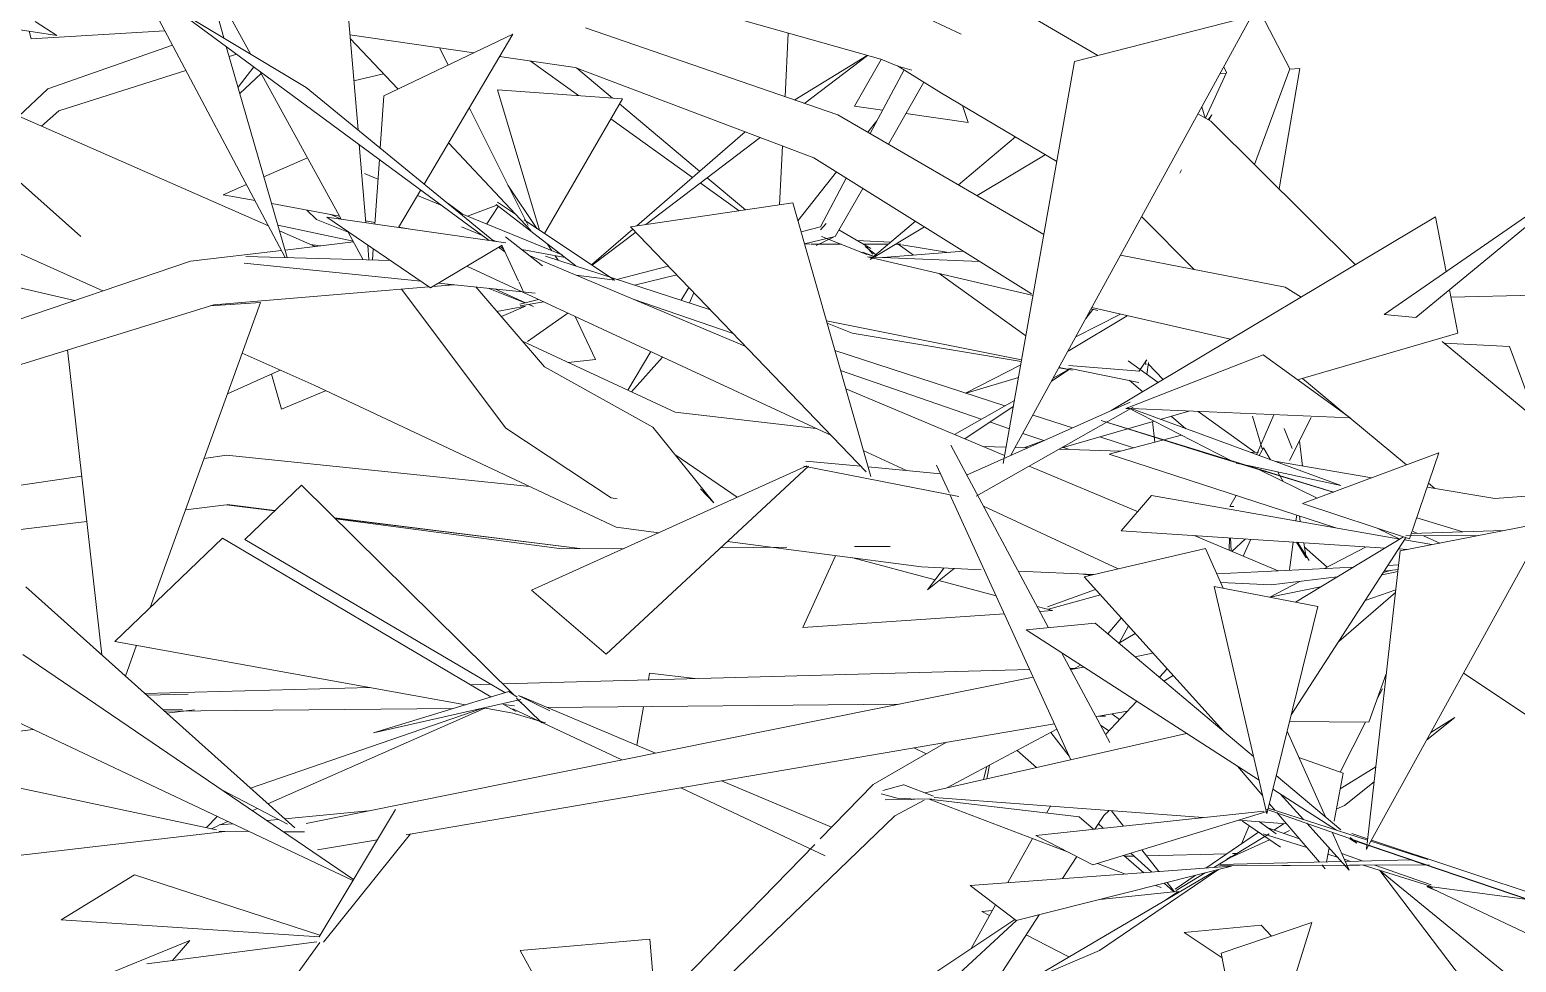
# Model space of a CAD drawing. Header units: millimetres. Extents: x 78096 to 288885, y -20632 to 149556.
# Drawn here: x 250125.2 to 250611.6, y 92259 to 92564.2 of the extents above; entities that cross this region are included whole.
import ezdxf

# ---------------------------------------------------------------- set-up
doc = ezdxf.new("R2010")
doc.units = ezdxf.units.MM
doc.layers.add('G-IMPT', color=8, linetype='Continuous', lineweight=9)
doc.layers.add('L-PLNT', color=71, linetype='Continuous', lineweight=9)

# ---------------------------------------------------------------- blocks, each defined once
blk = doc.blocks.new('ZZ-V - Tree Broadleaf 1 - 3dtree rotund SIMPLU-4826059-TOMH A-A')
at = {"layer": 'G-IMPT'}
for p, q in [((24779.29, 92436.23), (24814.74, 92425.15)), ((24779.29, 92436.23), (24855.36, 92412.84)), ((24814.74, 92425.15), (24855.21, 92412.79)), ((24889.82, 92425.67), (24845.16, 92409.05)), ((24889.82, 92425.67), (24880.27, 92397.54)), ((24785.86, 92400.18), (24795.79, 92411.74)), ((24877.09, 92397.46), (24795.79, 92411.74)), ((24880.27, 92397.54), (24845.16, 92409.05)), ((24882.61, 92404.42), (24897.66, 92399.82)), ((24882.62, 92404.46), (24897.7, 92399.83)), ((24785.86, 92400.18), (24872.23, 92394.53)), ((24841.49, 92339.89), (24878.95, 92397.73)), ((24878.3, 92398.19), (24842.88, 92376.85)), ((24887.47, 92395.63), (24878.6, 92397.19)), ((24879.05, 92398.48), (24902.65, 92398.61)), ((24911.07, 92400.27), (24880.86, 92399.27)), ((24876.68, 92394.24), (24879.44, 92394.06)), ((24876.4, 92386.84), (24871.22, 92385.8)), ((24851.04, 92381.77), (24834.52, 92378.47)), ((24865.75, 92377.35), (24875.73, 92380.86)), ((24802.91, 92352.79), (24799.88, 92350.96))]:
    blk.add_line(p, q, dxfattribs=at)
blk = doc.blocks.new('ZZ-V - Tree Broadleaf 1 - 3dtree rotund SIMPLU-4826034-TOMH A-A')
at = {"layer": 'G-IMPT'}
for p, q in [((24927.78, 92509.65), (24871.95, 92470.93)), ((24882.27, 92469.97), (24930.16, 92509.41)), ((24882.27, 92469.97), (24871.95, 92470.93)), ((24925.19, 92403.04), (24867.03, 92297.58)), ((24925.19, 92403.04), (24877.17, 92393.61)), ((24773.73, 92385.1), (24813.5, 92394.34)), ((24813.5, 92394.34), (24819.28, 92381.4)), ((24866.33, 92297.82), (24877.17, 92393.61)), ((24773.73, 92385.1), (24819.4, 92334.54)), ((24816.33, 92381.97), (24850.2, 92375.44)), ((24816.33, 92381.97), (24833.56, 92307.48)), ((24850.2, 92375.44), (24833.56, 92307.48)), ((24777.36, 92369.91), (24754.78, 92367.72)), ((24777.36, 92369.91), (24829.21, 92326.29)), ((24831, 92318.52), (24754.78, 92367.72)), ((24840.18, 92334.54), (24852.68, 92306.54)), ((24844, 92325.99), (24858.47, 92320.79)), ((24823.89, 92323.11), (24832.18, 92313.42)), ((24836.63, 92320.04), (24857.73, 92302.28)), ((24855.52, 92305.09), (24858.47, 92320.79)), ((24856.35, 92302.16), (24835.54, 92315.59)), ((24834.38, 92310.85), (24836.29, 92308.62)), ((24837.87, 92314.09), (24845.48, 92305.66)), ((24757.97, 92300.49), (24832.53, 92308.42)), ((24776.57, 92290.85), (24833.58, 92308.3)), ((24833.29, 92309.11), (24885.24, 92290.86)), ((24834.02, 92309.35), (24866.45, 92298.91)), ((24836.83, 92307.99), (24850.74, 92291.73)), ((24757.97, 92300.49), (24776.57, 92290.85)), ((24846.59, 92304.44), (24860.48, 92289.05)), ((24854.92, 92301.51), (24860.48, 92289.05)), ((24861.3, 92301.07), (24866.5, 92299.34)), ((24853.02, 92291.78), (24853.88, 92296.36)), ((25079.98, 92224.74), (24860.69, 92299.33)), ((24860.72, 92299.27), (25079.98, 92224.73)), ((24860.76, 92299.74), (24862.93, 92297.91)), ((24862.93, 92297.91), (24861.21, 92299.02)), ((24861.61, 92299.02), (24866.29, 92297.43)), ((24866.11, 92295.91), (24866.29, 92297.49)), ((24866.91, 92297.36), (24866.11, 92295.91)), ((24866.85, 92297.24), (24874.17, 92294.75)), ((24867.57, 92298.55), (24886.22, 92292.54)), ((24867.77, 92298.92), (25081.67, 92227.84)), ((24736.51, 92284.11), (24821.98, 92290.37)), ((24751.52, 92272.63), (24821.98, 92290.37)), ((24886.69, 92290.85), (24818.06, 92290.52)), ((24818.06, 92290.52), (24858.98, 92290.71)), ((24818.22, 92290.94), (24857.91, 92291.9)), ((24818.39, 92290.5), (24886.69, 92290.85)), ((24851.54, 92290.79), (24852.6, 92289.55)), ((24859.19, 92291.93), (24880.71, 92292.45)), ((24860.56, 92290.72), (24885.3, 92290.84)), ((24883.16, 92291.69), (25079.96, 92224.7)), ((24755.51, 92252.92), (24816.47, 92288.75)), ((24817.7, 92289.29), (24778.8, 92262.76)), ((24751.52, 92272.63), (24736.51, 92284.11)), ((24831.65, 92271.09), (24806.53, 92268.66)), ((24848.21, 92271.93), (24818.57, 92261.94)), ((24848.21, 92271.93), (24828.85, 92209.43)), ((24831.65, 92271.09), (24835.04, 92267.49)), ((24806.53, 92268.66), (24818.87, 92260.41)), ((24755.51, 92252.92), (24778.8, 92262.76)), ((24828.85, 92209.43), (24818.57, 92261.94))]:
    blk.add_line(p, q, dxfattribs=at)
blk = doc.blocks.new('ZZ-V - Tree Broadleaf 2 - 3dtree rotund SIMPLU-4826084-TOMH A-A')
at = {"layer": 'G-IMPT'}
for p, q in [((24841.05, 92551.36), (24818.87, 92594.11)), ((24707.21, 92554.47), (24623.36, 92578.23)), ((24723.25, 92567.51), (24733.57, 92562.75)), ((24778.27, 92555.69), (24750.5, 92571.85)), ((24404.63, 92567.35), (24437.59, 92562.25)), ((24428.52, 92563.65), (24429.17, 92561.15)), ((24429.17, 92561.15), (24472.94, 92563.84)), ((24430.48, 92566.9), (24437.59, 92562.25)), ((24693.19, 92536.35), (24610.65, 92564.79)), ((24676.91, 92563.06), (24675.88, 92542.31)), ((24475.43, 92559.15), (24434.67, 92544.84)), ((24574.03, 92556.64), (24533.54, 92562.52)), ((24533.64, 92561.33), (24549.17, 92544.77)), ((24562.79, 92558.27), (24565.61, 92552.62)), ((24496.5, 92556.14), (24494.03, 92555.35)), ((24607.23, 92551.82), (24582.48, 92555.41)), ((24592.48, 92553.96), (24608.33, 92542.58)), ((24679.06, 92541.22), (24702.77, 92555.73)), ((24682.38, 92540.08), (24702.88, 92555.69)), ((24698.66, 92539.12), (24707.33, 92554.42)), ((24712.79, 92552.23), (24707.21, 92554.47)), ((24479.84, 92550.84), (24438.3, 92537.62)), ((24496.93, 92545.32), (24502.08, 92552.02)), ((24497.51, 92543.29), (24504.48, 92549.79)), ((24544.55, 92549.7), (24534.81, 92547.38)), ((24685.26, 92522.27), (24607.23, 92551.82)), ((24607.69, 92551.64), (24619.42, 92541.79)), ((24714.85, 92551.04), (24703.74, 92530.21)), ((24727.08, 92543.44), (24712.74, 92552.35)), ((24712.79, 92552.23), (24717.39, 92550.87)), ((24813.42, 92535.22), (24820.29, 92550.13)), ((24818.2, 92549.75), (24820.18, 92549.88)), ((24820.29, 92550.13), (24819.44, 92552.02)), ((24829.45, 92520.08), (24841.05, 92551.36)), ((24837.55, 92512.04), (24844.28, 92551.44)), ((24841, 92551.23), (24844.28, 92551.44)), ((24434.67, 92544.84), (24425.14, 92535.82)), ((24581.77, 92544.49), (24595.55, 92498.57)), ((24581.77, 92544.49), (24622.67, 92541.55)), ((24721.35, 92547), (24709.69, 92526.75)), ((24764.82, 92520.99), (24727.08, 92543.44)), ((24572.58, 92538.66), (24591.84, 92500.07)), ((24597.18, 92497.48), (24622.67, 92541.55)), ((24621.7, 92539.87), (24647.94, 92517.81)), ((24707.79, 92537.82), (24698.66, 92539.12)), ((24735.81, 92533.81), (24733.97, 92539.34)), ((24812.25, 92538.89), (24813.39, 92535.25)), ((24438.3, 92537.62), (24432.61, 92532.54)), ((24618.89, 92535.01), (24645.64, 92515.82)), ((24760.58, 92497.14), (24693.19, 92536.35)), ((24703.01, 92530.64), (24705.97, 92534.39)), ((24735.81, 92533.81), (24715.43, 92536.72)), ((24815.21, 92534.19), (24811.01, 92536.63)), ((24814.38, 92534.67), (24815.5, 92536.29)), ((24814.62, 92534.53), (24815.5, 92536.29)), ((24862.57, 92487.26), (24815.21, 92534.19)), ((24662.85, 92530.75), (24627.38, 92499.98)), ((24630.3, 92500.4), (24667.72, 92528.91)), ((24751.27, 92529.05), (24732.69, 92513.37)), ((24565.75, 92527.1), (24592.67, 92498.4)), ((24675.09, 92526.12), (24674.13, 92506.86)), ((24519.61, 92522.22), (24505.4, 92516)), ((24756.57, 92477.72), (24685.26, 92522.27)), ((24738.7, 92509.87), (24761.04, 92523.24)), ((24538.26, 92517.09), (24542.7, 92515.26)), ((24648.16, 92514.01), (24660.85, 92504.9)), ((24650.41, 92515.73), (24662.93, 92505.21)), ((24680.12, 92501.59), (24692.73, 92517.6)), ((24695.94, 92515.6), (24687.44, 92499.68)), ((24805.1, 92517.16), (24805.64, 92518.34)), ((24499.67, 92513.5), (24492.04, 92510.15)), ((24492.04, 92510.15), (24502.47, 92508.23)), ((24555.61, 92509.94), (24563.59, 92506.65)), ((24585.22, 92513.32), (24594.71, 92499.13)), ((24701.32, 92512.23), (24692.25, 92496.49)), ((24507.93, 92507.23), (24530.06, 92503.16)), ((24519.47, 92505.11), (24522.58, 92502.09)), ((24565.62, 92507.23), (24570.28, 92503.9)), ((24569.09, 92504.38), (24603.21, 92490.32)), ((24572, 92503.19), (24581.56, 92506.72)), ((24582.07, 92506.33), (24578.27, 92500.6)), ((24581.33, 92506.9), (24607.43, 92486.84)), ((24581.85, 92507.72), (24587.4, 92504.01)), ((24509.98, 92500.15), (24534.55, 92494.98)), ((24532.93, 92497.94), (24522.58, 92502.09)), ((24527.28, 92503.67), (24530.61, 92502.16)), ((24538.67, 92501.57), (24541.72, 92501.01)), ((24549.49, 92499.58), (24553.31, 92498.88)), ((24590.5, 92501.95), (24620.09, 92482.16)), ((24687.44, 92499.68), (24681.13, 92498.05)), ((24687.51, 92498.71), (24689.31, 92500.75)), ((24718.57, 92501.46), (24703.69, 92488.91)), ((24703.69, 92488.91), (24721.55, 92499.6)), ((24809.74, 92485.67), (24792.58, 92502.96)), ((24626.1, 92498.86), (24612.61, 92487.16)), ((24612.77, 92487.06), (24627.02, 92497.91)), ((24692.25, 92496.49), (24682.26, 92494.07)), ((24686.05, 92493.49), (24691.7, 92496.31)), ((24702.68, 92490.62), (24687.83, 92496.53)), ((24703.93, 92492.57), (24693.5, 92498.66)), ((24710.45, 92494.61), (24699.42, 92495.2)), ((24523.84, 92493.42), (24520.67, 92493.89)), ((24589.72, 92492.18), (24603.95, 92489.56)), ((24597.46, 92490.09), (24651.47, 92472.48)), ((24598.18, 92493.95), (24599.61, 92491.81)), ((24600.71, 92490.15), (24601.68, 92488.72)), ((24682.27, 92494.07), (24683.98, 92493.96)), ((24694.39, 92493.92), (24684.3, 92493.92)), ((24705.55, 92489.83), (24700.88, 92491.25)), ((24704.3, 92490.27), (24701.22, 92491.31)), ((24709.64, 92493.92), (24701.62, 92493.92)), ((24705.85, 92490.32), (24702.15, 92493.22)), ((24704.63, 92490.7), (24702.56, 92493.09)), ((24704.79, 92489.74), (24702.88, 92489.82)), ((24702.88, 92489.82), (24757.04, 92477.19)), ((24739.6, 92488.32), (24705.07, 92489.73)), ((24707.91, 92489.62), (24734.25, 92491.66)), ((24713.83, 92493.92), (24712.07, 92493.92)), ((24717.92, 92490.39), (24712.95, 92493.97)), ((24729.39, 92491.28), (24714.11, 92493.78)), ((24839.58, 92479.87), (24785.67, 92490.35)), ((24637.7, 92486.8), (24620.9, 92482.45)), ((24607.5, 92483.87), (24620.21, 92482.21)), ((24640.45, 92483.94), (24626.61, 92480.58)), ((24754.68, 92463.92), (24726.29, 92484.36)), ((24844.81, 92476.65), (24839.58, 92479.87)), ((24590.77, 92474.74), (24578.77, 92479.56)), ((24580.98, 92479.33), (24590.98, 92474.8)), ((24589.09, 92474.33), (24595.25, 92475.87)), ((24589.24, 92473.75), (24596.95, 92475.08)), ((24626.15, 92476.01), (24658.94, 92464.71)), ((24641.89, 92475.6), (24644.39, 92479.84)), ((24644.6, 92474.72), (24646.08, 92478.08)), ((24921.16, 92477.29), (24893.78, 92476.61)), ((24581.62, 92471.97), (24590.98, 92473.63)), ((24583.07, 92470.28), (24590.98, 92473.63)), ((24591.61, 92462.1), (24604.84, 92471.41)), ((24592.22, 92474.23), (24593.59, 92473.61)), ((24593.59, 92473.61), (24592.31, 92474.12)), ((24613.83, 92456.2), (24607.23, 92470.3)), ((24768.51, 92459), (24787.86, 92470.57)), ((24771.06, 92463.66), (24785.61, 92471.09)), ((24776.6, 92472.63), (24774.3, 92469.59)), ((24776.04, 92472.76), (24778.28, 92472.24)), ((24821.69, 92462.84), (24776.29, 92473.22)), ((24753.29, 92456.1), (24689.42, 92468.92)), ((24697.82, 92464.81), (24689.64, 92468.15)), ((24697.82, 92464.81), (24753.19, 92455.55)), ((24938.39, 92422.73), (24890.91, 92462.1)), ((24912.95, 92460.5), (24891.58, 92461.55)), ((24921.92, 92436.39), (24912.95, 92460.5)), ((24613.83, 92456.2), (24604.92, 92455.26)), ((24624.49, 92446.15), (24631.96, 92458.8)), ((24635.76, 92457.03), (24625.66, 92445.6)), ((24692.19, 92459.2), (24747.79, 92441.07)), ((24788.14, 92455.8), (24797.99, 92448.69)), ((24794.26, 92456.13), (24791.65, 92452.25)), ((24793.95, 92454.45), (24793.79, 92455.81)), ((24493.46, 92444.95), (24510.74, 92452.74)), ((24507.85, 92451.44), (24511.15, 92439.92)), ((24694.06, 92452.6), (24740.09, 92436.74)), ((24734.96, 92445.25), (24753, 92454.45)), ((24768.89, 92452.97), (24763.09, 92449.12)), ((24763.63, 92450.1), (24768.65, 92452.96)), ((24765.49, 92453.5), (24769.99, 92452.75)), ((24769.99, 92452.75), (24765.57, 92453.64)), ((24791.63, 92448.74), (24768.62, 92453.38)), ((24768.62, 92453.38), (24791.6, 92448.73)), ((24768.62, 92453.37), (24791.63, 92448.74)), ((24768.77, 92454.27), (24791.84, 92452.43)), ((24794.83, 92455.29), (24794.32, 92451.34)), ((24799.58, 92449.64), (24794.76, 92454.78)), ((24511.15, 92439.92), (24525.57, 92446.01)), ((24752.26, 92450.29), (24735.18, 92445.18)), ((24788.48, 92449.49), (24792.94, 92445.67)), ((24859.81, 92437.84), (24845.16, 92449.99)), ((24731.34, 92431.68), (24750.94, 92442.86)), ((24750.57, 92440.8), (24734.7, 92430.26)), ((24757.04, 92438.05), (24769.93, 92433.85)), ((24802.26, 92437.68), (24807.07, 92433.56)), ((24811.11, 92439.22), (24829.56, 92425.89)), ((24828.81, 92437.69), (24832.01, 92427)), ((24835.83, 92438.17), (24830.2, 92425.06)), ((24848.05, 92437.21), (24841, 92423.17)), ((24879.26, 92421.73), (24860.69, 92437.11)), ((24743.17, 92435.68), (24749.29, 92433.57)), ((24753.74, 92432.03), (24760.58, 92429.68)), ((24796.91, 92429.19), (24796.12, 92435.9)), ((24839.24, 92433.68), (24841.85, 92427.05)), ((24760.53, 92429.69), (24754.03, 92427.31)), ((24766.98, 92427.47), (24769, 92426.78)), ((24778.9, 92430.92), (24789.92, 92427.33)), ((24844.25, 92429.64), (24845.25, 92421.35)), ((24828.16, 92425.82), (24830.84, 92425.95)), ((24888.55, 92414.04), (24886.46, 92415.76)), ((24681.69, 92368.51), (24692.38, 92392.02)), ((24725.06, 92384.16), (24698.05, 92391.28)), ((24728, 92388), (24722.51, 92380.82)), ((24722.51, 92380.82), (24731.22, 92387.85)), ((24744.96, 92378.92), (24726.26, 92383.85)), ((24775.92, 92385.61), (24773.28, 92386)), ((24761.72, 92375.29), (24777.46, 92380.97)), ((24762.09, 92374.48), (24779.06, 92379.21)), ((24681.69, 92368.51), (24747.66, 92372.97)), ((24763.45, 92374.04), (24758.35, 92375.39)), ((24759.22, 92373.76), (24763.45, 92374.04)), ((24781.52, 92366.41), (24785.92, 92371.6)), ((24785.35, 92363.56), (24788.26, 92369.01)), ((24631.54, 92353.52), (24631.16, 92351.36)), ((24631.54, 92353.52), (24646.53, 92351.77)), ((24629.61, 92342.59), (24627.38, 92329.99)), ((24780.76, 92339.48), (24778.59, 92339.49)), ((24780.76, 92339.48), (24778.73, 92339.52)), ((24780.76, 92339.48), (24778.77, 92339.52)), ((24785.34, 92338.37), (24782.81, 92340.22)), ((24895.06, 92339.04), (24885.85, 92331.7)), ((24895.06, 92339.04), (24887.2, 92334.15)), ((24762.85, 92334.17), (24768.89, 92326.38)), ((24781.89, 92334.69), (24779.09, 92336.58)), ((24718.05, 92329.13), (24722.12, 92327.18)), ((24758.13, 92322.66), (24751.89, 92328.31)), ((24741.93, 92322.98), (24740.85, 92318.72)), ((24742.77, 92323.44), (24741.87, 92318.96)), ((24869.17, 92322.94), (24857.51, 92315.69)), ((24868.61, 92317.97), (24858.97, 92310.29)), ((24858.97, 92310.29), (24856.26, 92309.05)), ((24782.72, 92308.55), (24786.61, 92303.54)), ((24837.99, 92296.65), (24825.55, 92305.09)), ((24836.58, 92300.96), (24831.13, 92304.94)), ((24780.02, 92302.84), (24778.39, 92304.32)), ((24813.54, 92289.75), (24830.78, 92301.54)), ((24816.24, 92289.94), (24834.35, 92300.98)), ((24827.74, 92303.6), (24825.24, 92297.75)), ((24846.66, 92296.49), (24832.36, 92300.98)), ((24844.25, 92299.31), (24833.49, 92303.05)), ((24839.25, 92304.33), (24835.86, 92302.23)), ((24841, 92302.06), (24838.99, 92301.14)), ((24792.64, 92295.77), (24798.18, 92288.62)), ((24834.44, 92299.06), (24821.38, 92293.08)), ((24787.05, 92293.63), (24790.11, 92293.71)), ((24795.91, 92288.46), (24789.05, 92294.67)), ((24794.16, 92293.81), (24820.44, 92294.47)), ((24821.88, 92293.54), (24820.49, 92292.67)), ((24822.28, 92294.51), (24823.5, 92294.54)), ((24856.56, 92293.39), (24853.5, 92294.35)), ((24865.08, 92292.07), (24858.04, 92294.52)), ((24861.07, 92291.98), (24858.87, 92292.67)), ((24887.07, 92283.83), (24865.02, 92290.74)), ((24887.35, 92284.33), (24868.86, 92290.76)), ((24803.56, 92282.92), (24810.05, 92287.36)), ((24803.87, 92282.41), (24813.37, 92288.2)), ((24927.9, 92242.09), (24870.39, 92289.14)), ((24897.54, 92253.3), (24870.47, 92289.03)), ((24778.91, 92279.52), (24803.04, 92282)), ((24803.05, 92282), (24799.93, 92284.82)), ((24804.63, 92282.16), (24800.47, 92279.35)), ((24800.94, 92285.07), (24803.3, 92282.02)), ((24803.3, 92282.02), (24804.63, 92282.16)), ((24956.02, 92250.57), (24885.89, 92283.86)), ((24885.89, 92283.86), (24918.78, 92279.53)), ((24888.87, 92282.45), (24886.05, 92283.61)), ((24886.05, 92283.61), (24887.78, 92283.28)), ((24740.29, 92275.57), (24743.76, 92275.92)), ((24740.29, 92275.57), (24742.83, 92274.24)), ((24589.21, 92262.83), (24631.65, 92266.54)), ((24633.54, 92244.1), (24631.65, 92266.54)), ((24754.82, 92267.98), (24768.75, 92260.7)), ((24589.21, 92262.83), (24607.12, 92230.19))]:
    blk.add_line(p, q, dxfattribs=at)
blk = doc.blocks.new('ZZ-V - Tree Broadleaf 2 - 3dtree rotund SIMPLU-4826109-TOMH A-A')
at = {"layer": 'G-IMPT'}
for p, q in [((24536.16, 92531.36), (24530.39, 92599.84)), ((24479.47, 92595.4), (24500.96, 92556.22)), ((24466.69, 92575.61), (24512.35, 92489.62)), ((24519.21, 92545.25), (24476.16, 92571.14)), ((24579.12, 92495.2), (24476.16, 92571.14)), ((24492.27, 92561.45), (24490.46, 92567.72)), ((24828.54, 92568.64), (24749.82, 92424.88)), ((24770.63, 92553.72), (24828.54, 92568.64)), ((24586.81, 92562.74), (24544.57, 92542.57)), ((24586.81, 92562.74), (24557.8, 92513.64)), ((24513.02, 92489.6), (24493.07, 92558.66)), ((24770.63, 92553.72), (24747.27, 92422.19)), ((24504.07, 92550.55), (24530.64, 92502.11)), ((24519.21, 92545.25), (24580.56, 92494.99)), ((24544.57, 92542.57), (24543.39, 92525.43)), ((24506.87, 92499.95), (24421.66, 92537.35)), ((24408.36, 92529.54), (24445.44, 92496.5)), ((24538.72, 92500.96), (24536.56, 92526.59)), ((24543.14, 92521.73), (24541.69, 92500.54)), ((24556.68, 92511.75), (24549.4, 92499.43)), ((24625.32, 92499.67), (24678.44, 92507.49)), ((24678.44, 92507.49), (24703.94, 92417.91)), ((24452.71, 92478.7), (24403.94, 92500.51)), ((24559.88, 92479.67), (24526.01, 92502.77)), ((24584.56, 92494.42), (24526.01, 92502.77)), ((24570.06, 92499.64), (24577.13, 92496.66)), ((24625.32, 92499.67), (24702.47, 92419.44)), ((24888.76, 92502.91), (24782.64, 92439.51)), ((24892.18, 92484.96), (24888.76, 92502.91)), ((24522.18, 92493.23), (24510.49, 92498.36)), ((24534.7, 92494.7), (24512.31, 92492.06)), ((24532.82, 92498.12), (24537.89, 92488.88)), ((24579.98, 92495.46), (24581.38, 92494.87)), ((24584.39, 92496.36), (24596.51, 92486.85)), ((24511.13, 92491.92), (24481.3, 92488.4)), ((24499.51, 92489.99), (24546.76, 92488.62)), ((24539.74, 92488.83), (24539.33, 92493.68)), ((24541.13, 92492.46), (24540.88, 92488.79)), ((24559.88, 92479.67), (24583.28, 92493.66)), ((24584.24, 92491.42), (24582.14, 92492.97)), ((24582.65, 92493.28), (24583.82, 92492.32)), ((24583.21, 92493.61), (24588.72, 92481.85)), ((24591.97, 92490.41), (24663.01, 92460.47)), ((24481.3, 92488.4), (24372.43, 92451.44)), ((24443.38, 92475.53), (24400.39, 92485.53)), ((24498.96, 92487.76), (24556.73, 92481.82)), ((24571.78, 92486.78), (24691.04, 92431.33)), ((24559.35, 92480.03), (24488.96, 92474.16)), ((24567.51, 92480.71), (24560.67, 92480.14)), ((24562.49, 92481.23), (24594.12, 92477.98)), ((24565.22, 92480.59), (24567.45, 92480.72)), ((24597.19, 92453.82), (24574.76, 92479.97)), ((24588.85, 92481.55), (24590.47, 92478.08)), ((24584.57, 92433.78), (24550.37, 92479.28)), ((24896.03, 92464.8), (24893.31, 92479.06)), ((24488.96, 92474.16), (24380.27, 92440.57)), ((24504.28, 92474.85), (24468.16, 92375.04)), ((24504.28, 92474.85), (24487.77, 92473.79)), ((24639.92, 92438.97), (24590.22, 92462.1)), ((24896.03, 92464.8), (24843.54, 92449.62)), ((24441.12, 92459.38), (24452.33, 92359.55)), ((24521.78, 92447.79), (24498.29, 92458.3)), ((24787.43, 92440.22), (24832.31, 92457.75)), ((24860.83, 92437.11), (24832.31, 92457.75)), ((24632.62, 92434.1), (24597.19, 92453.82)), ((24620.63, 92401.33), (24521.78, 92447.79)), ((24695.75, 92446.68), (24747.72, 92424.77)), ((24788.78, 92442.25), (24735.27, 92418.39)), ((24686.1, 92433.63), (24639.92, 92438.97)), ((24789.79, 92440.66), (24738.39, 92411.46)), ((24788.64, 92440.17), (24787.43, 92440.22)), ((24787.9, 92440.55), (24821.96, 92423.11)), ((24860.83, 92437.11), (24789.07, 92440.15)), ((24857.77, 92414.94), (24789.42, 92440.05)), ((24808.02, 92439.35), (24798.68, 92436.64)), ((24619.04, 92410.95), (24584.57, 92433.78)), ((24652.59, 92409.27), (24632.62, 92434.1)), ((24796.66, 92436.06), (24766.16, 92427.24)), ((24781.98, 92425.21), (24805.57, 92431.5)), ((24701.5, 92426.46), (24715.64, 92419.89)), ((24730.11, 92428.22), (24762.07, 92368.43)), ((24748.21, 92427.51), (24740.58, 92427.79)), ((24755.18, 92427.27), (24751.21, 92427.41)), ((24785.62, 92426.18), (24765.56, 92426.9)), ((24832.45, 92427.33), (24830.99, 92424.77)), ((24832.45, 92427.33), (24834.76, 92423.39)), ((24493.11, 92424.88), (24485.82, 92423.82)), ((24592.39, 92414.61), (24493.11, 92424.88)), ((24639.82, 92425.15), (24660.24, 92411.16)), ((24682.68, 92422.95), (24700.7, 92421.28)), ((24725.5, 92421.64), (24729.55, 92412.75)), ((24781.98, 92425.21), (24856.15, 92401.13)), ((24825.15, 92421.97), (24823.49, 92422.33)), ((24857.77, 92414.94), (24826.89, 92421.59)), ((24867.93, 92417.52), (24836.09, 92422.9)), ((24445.76, 92418), (24376.46, 92407.93)), ((24592.96, 92380.68), (24682.99, 92421.47)), ((24617.39, 92359.76), (24683.57, 92421.31)), ((24682.08, 92421.27), (24732.75, 92411.43)), ((24703.04, 92421.06), (24726.77, 92418.86)), ((24755.82, 92421.36), (24791.24, 92406.44)), ((24831.18, 92420.13), (24849.95, 92410.83)), ((24837.1, 92419.39), (24838.91, 92416.3)), ((24517.62, 92415.09), (24499.1, 92397.35)), ((24517.62, 92415.09), (24587.18, 92346.46)), ((24648.2, 92413.92), (24652.59, 92409.27)), ((24729.85, 92412.09), (24769.41, 92325.23)), ((24908.15, 92410.72), (24886.02, 92414.46)), ((24962.45, 92414.92), (24908.15, 92410.72)), ((24493.05, 92408.63), (24479.74, 92407.04)), ((24508.85, 92406.69), (24493.05, 92408.63)), ((24508.99, 92406.82), (24493.33, 92408.77)), ((24508.87, 92406.71), (24493.33, 92408.77)), ((24620.95, 92410.65), (24619.04, 92410.95)), ((24740.82, 92408.18), (24784.89, 92387.69)), ((24823.54, 92411.72), (24821.46, 92408.07)), ((24821.46, 92408.07), (24822.74, 92408.07)), ((24447.43, 92403.17), (24381.54, 92395.27)), ((24608.77, 92394.39), (24528.46, 92404.39)), ((24608.77, 92394.39), (24528.6, 92404.26)), ((24602.88, 92394.23), (24528.79, 92404.06)), ((24843.3, 92405.31), (24843.06, 92403.43)), ((24844.47, 92403.19), (24844.17, 92405.02)), ((24491.81, 92397.7), (24456.62, 92363.97)), ((24491.81, 92397.7), (24579.65, 92345.82)), ((24584.16, 92347.21), (24499.1, 92397.35)), ((24634.56, 92399.53), (24620.63, 92401.33)), ((24809.81, 92398.61), (24837.27, 92387.04)), ((24821.21, 92393.81), (24821.28, 92397.86)), ((24821.7, 92397.83), (24821.81, 92393.56)), ((24826.53, 92397.52), (24822.12, 92393.43)), ((24828.31, 92397.4), (24825.74, 92391.9)), ((24869.88, 92400.95), (24876.83, 92397.5)), ((24882.88, 92399.33), (24881.46, 92399.95)), ((24890.15, 92396.16), (24884.75, 92398.52)), ((24623.22, 92394.39), (24602.88, 92394.23)), ((24676.49, 92394.79), (24654.88, 92394.63)), ((24720.58, 92388.36), (24657.01, 92396.61)), ((24710.24, 92395.04), (24698.62, 92395)), ((24710.24, 92395.04), (24704.37, 92395)), ((24842.17, 92396.49), (24841, 92387.42)), ((24843.28, 92396.42), (24846.39, 92391.32)), ((24847.36, 92390.46), (24843.62, 92396.4)), ((24846.39, 92391.32), (24845.59, 92396.27)), ((24845.8, 92394.97), (24853.28, 92388.27)), ((24866.05, 92394.93), (24852.39, 92387.8)), ((24720.58, 92388.36), (24740.09, 92387.43)), ((24861.84, 92388.27), (24817.21, 92386.03)), ((24871.96, 92386.94), (24876.48, 92387.48)), ((24876.65, 92389.02), (24873.19, 92388.84)), ((24776.95, 92385.85), (24752.2, 92386.9)), ((24835, 92382.48), (24818.46, 92383.23)), ((24844.37, 92383.61), (24834.52, 92378.47)), ((24835, 92382.48), (24856.54, 92385.08)), ((24874.05, 92387.19), (24871.69, 92386.52)), ((24427.46, 92381.84), (24515.48, 92302.95)), ((24592.96, 92380.68), (24617.39, 92359.76)), ((24875.62, 92379.92), (24857.07, 92363.95)), ((24571.29, 92343.25), (24456.62, 92363.97)), ((24790.5, 92366.53), (24785.08, 92363.41)), ((24426.5, 92359.64), (24534.7, 92286.09)), ((24463.7, 92362.7), (24460.05, 92352.63)), ((24766.49, 92360.16), (24782.16, 92330.84)), ((24790.39, 92358.95), (24796.28, 92360.13)), ((24583.51, 92350.08), (24755.98, 92354.72)), ((24769.21, 92355.08), (24770.67, 92355.12)), ((24769.39, 92354.72), (24773.6, 92355.57)), ((24772.59, 92356.22), (24770.31, 92354.91)), ((24800.93, 92354.98), (24798.36, 92352.24)), ((24936.62, 92327.81), (24897.9, 92353.55)), ((24466.41, 92346.93), (24540, 92348.91)), ((24519.2, 92304.4), (24757.1, 92352.25)), ((24572.93, 92349.79), (24579.47, 92349.97)), ((24866.87, 92337.56), (24872.62, 92353.39)), ((24534.47, 92285.7), (24403.12, 92347.76)), ((24467, 92346.4), (24480.61, 92346.71)), ((24541.25, 92334.02), (24585.46, 92347.61)), ((24541.25, 92334.02), (24589.46, 92344.94)), ((24585.46, 92347.61), (24588.28, 92345.73)), ((24588.03, 92345.36), (24596.31, 92337.35)), ((24589.77, 92343.9), (24588.43, 92344.69)), ((24588.67, 92346.31), (24598.94, 92341.27)), ((24589.3, 92346), (24633.55, 92327.4)), ((24790.97, 92344.36), (24780.77, 92333.5)), ((24871.34, 92348.46), (24869.55, 92344.93)), ((24472.28, 92341.67), (24478.71, 92341.59)), ((24567.21, 92342), (24472.91, 92341.11)), ((24473.59, 92340.49), (24482.63, 92341.61)), ((24500.95, 92315.98), (24576.67, 92342.04)), ((24506.69, 92310.83), (24577.63, 92342.11)), ((24586.31, 92340.54), (24577.26, 92342.17)), ((24583.45, 92343.58), (24587.86, 92340.98)), ((24583.9, 92343.31), (24587.41, 92342.86)), ((24586.46, 92340.58), (24597.52, 92337.32)), ((24586.85, 92341.93), (24622.45, 92325.17)), ((24712.97, 92343.38), (24598.13, 92342.29)), ((24777.78, 92339.36), (24787.89, 92341.09)), ((24412.57, 92332.97), (24429.91, 92335.1)), ((24551.91, 92300.69), (24764.05, 92337)), ((24764.85, 92335.24), (24728.84, 92315.99)), ((24866.87, 92337.56), (24841, 92337.79)), ((24865.81, 92337.57), (24857.48, 92321.14)), ((24728.68, 92330.95), (24704.76, 92317.18)), ((24807.24, 92333.86), (24721.74, 92314.37)), ((24402.58, 92320.87), (24489.82, 92302.32)), ((24491.78, 92315.27), (24513.1, 92304.19)), ((24641.77, 92316.07), (24689.07, 92293.81)), ((24655.08, 92318.35), (24691.13, 92303.2)), ((24704.76, 92317.18), (24687.39, 92299.36)), ((24707.89, 92315.12), (24714.66, 92317)), ((24724.45, 92313.35), (24714.79, 92316.98)), ((24707.37, 92314.05), (24712.53, 92312.61)), ((24708.7, 92312.16), (24717.32, 92312.26)), ((24721.42, 92312.02), (24711.76, 92306.86)), ((24717.21, 92312.48), (24712.61, 92312.61)), ((24717.32, 92312.26), (24719.58, 92312.46)), ((24723.92, 92312.28), (24717.66, 92312.47)), ((24772.13, 92306.51), (24723.09, 92312.29)), ((24768.83, 92294.86), (24723.09, 92312.29)), ((24724.63, 92312.88), (24812.71, 92306.31)), ((24762.75, 92310.04), (24761.48, 92307.76)), ((24490.12, 92306.65), (24486.61, 92303.01)), ((24491.05, 92303.93), (24493.55, 92305.03)), ((24501.61, 92308.59), (24503.25, 92309.31)), ((24506.35, 92305.37), (24510.15, 92305.72)), ((24512.17, 92305.91), (24539.49, 92308.48)), ((24523.41, 92267.27), (24548.44, 92308.98)), ((24711.76, 92306.86), (24635.94, 92233.76)), ((24772.13, 92306.51), (24776.78, 92302.49)), ((24780.15, 92307.03), (24777.24, 92302.54)), ((24781.94, 92308.61), (24780.15, 92307.03)), ((24824.29, 92305.45), (24840, 92304.28)), ((24395.85, 92290.48), (24492.61, 92301.73)), ((24488.19, 92302.67), (24490.71, 92303.78)), ((24490.63, 92301.9), (24500.41, 92301.79)), ((24490.71, 92303.9), (24495.08, 92304.31)), ((24511.79, 92301.67), (24518.62, 92301.59)), ((24524.82, 92265.51), (24553.39, 92301.02)), ((24522.87, 92295.71), (24542.49, 92299.07)), ((24685.6, 92297.52), (24628.87, 92239.3)), ((24756.84, 92299.43), (24748.82, 92285.01)), ((24771.4, 92293.53), (24766.72, 92286.32)), ((24787.29, 92287.82), (24778.12, 92291.32)), ((24786.69, 92293.95), (24793.27, 92288.26)), ((24439.02, 92272.84), (24463.05, 92287.58)), ((24463.05, 92287.58), (24523.72, 92267.79)), ((24798.92, 92283.39), (24797.07, 92284.1)), ((24744.79, 92277.77), (24736.83, 92263.47)), ((24439.02, 92272.84), (24523.41, 92267.31)), ((24711.57, 92246.66), (24751.09, 92272.96)), ((24729.92, 92252.54), (24751.66, 92272.67)), ((24759.07, 92274.53), (24739.23, 92243.96)), ((24435.72, 92247.54), (24481.09, 92266.06)), ((24475.44, 92259.56), (24481.09, 92266.06)), ((24522.72, 92265.59), (24467.09, 92258.49)), ((24502.16, 92235.68), (24523.72, 92265.44))]:
    blk.add_line(p, q, dxfattribs=at)

msp = doc.modelspace()

# ---------------------------------------------------------------- block references
at = {"layer": 'L-PLNT'}
for name in ['ZZ-V - Tree Broadleaf 1 - 3dtree rotund SIMPLU-4826059-TOMH A-A', 'ZZ-V - Tree Broadleaf 2 - 3dtree rotund SIMPLU-4826109-TOMH A-A', 'ZZ-V - Tree Broadleaf 2 - 3dtree rotund SIMPLU-4826084-TOMH A-A', 'ZZ-V - Tree Broadleaf 1 - 3dtree rotund SIMPLU-4826034-TOMH A-A']:
    msp.add_blockref(name, (225696.455, 0), dxfattribs=at)

doc.saveas('drawing.dxf')
